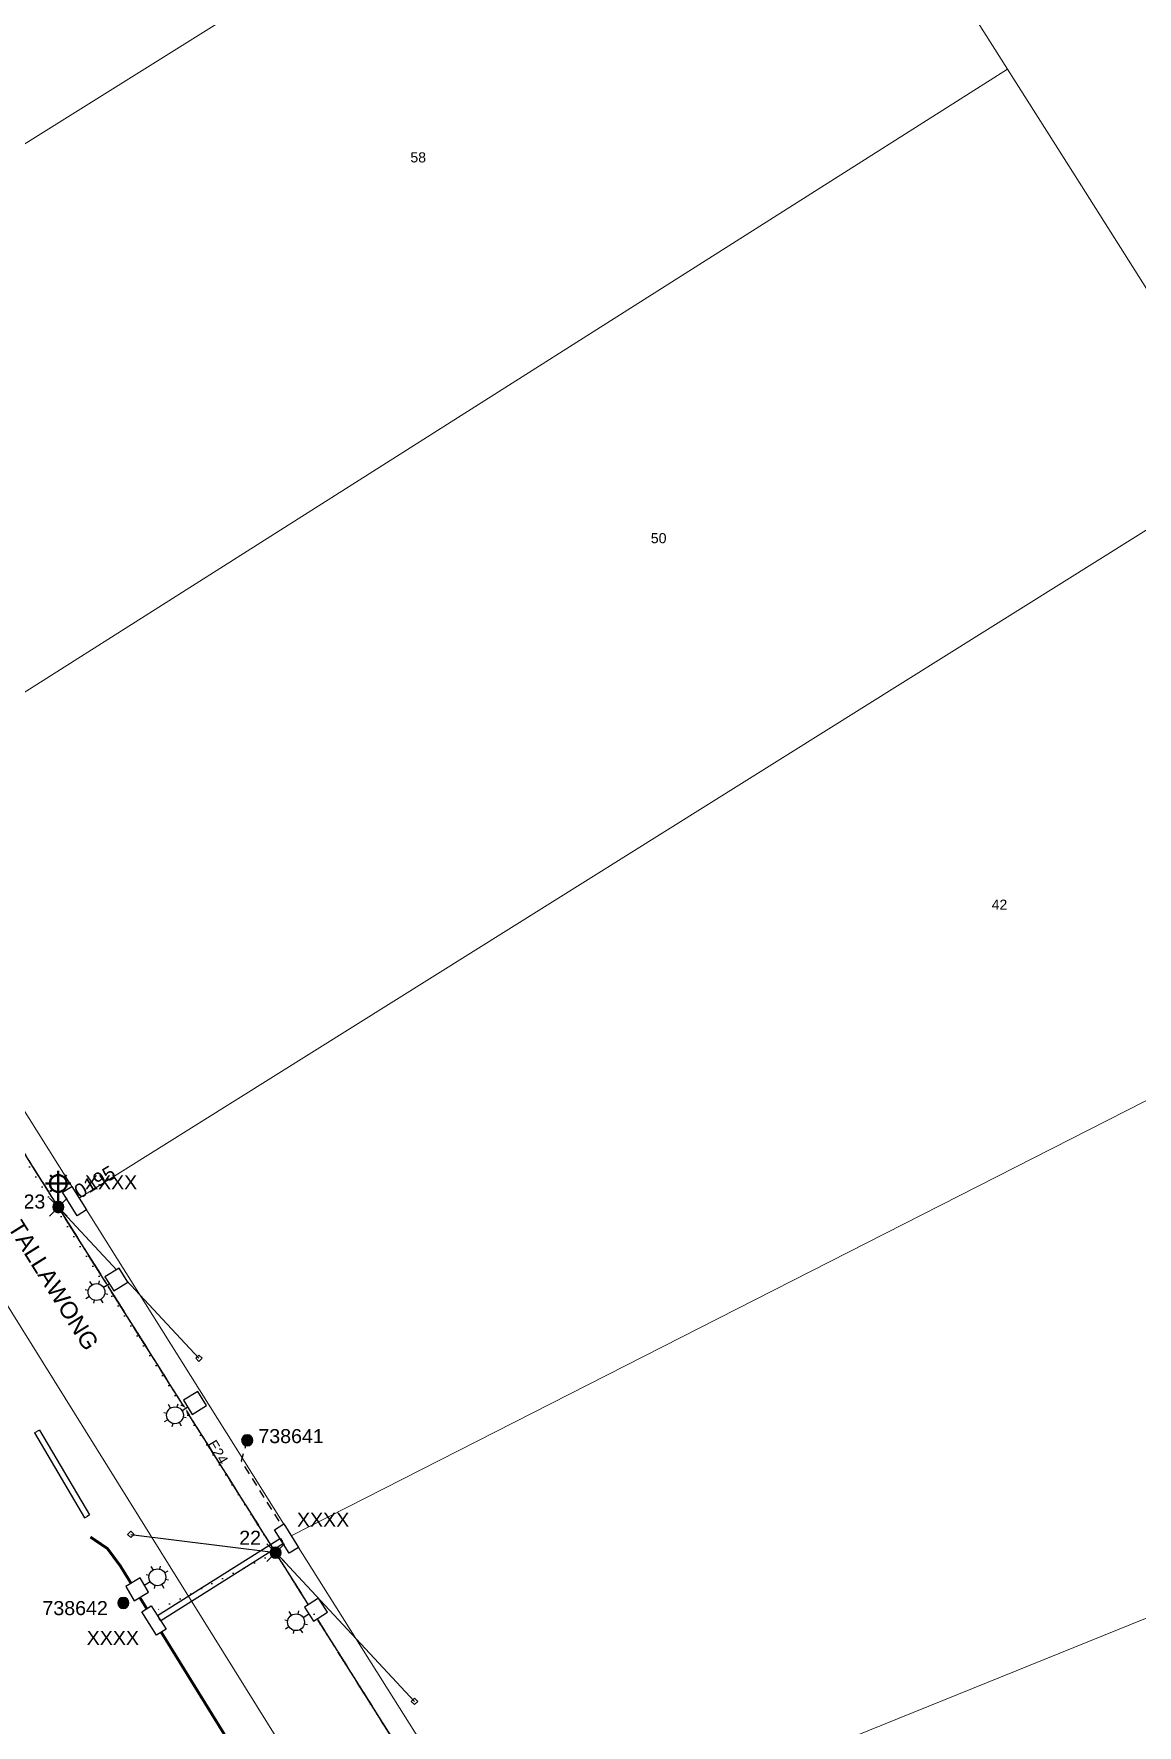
# Model space of a CAD drawing. Header units: metres. Extents: x 303957 to 307239, y 6268736 to 6272503.
# Drawn here: x 305377.9 to 305574.5, y 6270010.6 to 6270312.1 of the extents above; entities that cross this region are included whole.
import ezdxf
from ezdxf.enums import TextEntityAlignment as Align

# ---------------------------------------------------------------- set-up
doc = ezdxf.new("R2010")
doc.units = ezdxf.units.M
for name, pattern in [('Cable Exist OH', [1, 1, 0]), ('Cable Remove', [2, 0, -2]), ('Dash', [5, 3, -2]), ('IE Trench LV', [6.5, 5, -1.5])]:
    doc.linetypes.add(name, pattern=pattern)
doc.layers.get('0').update_dxf_attribs({"color": 6})
doc.layers.add('Cadastre Land Parcels_SP_EXT', color=9, linetype='Continuous', lineweight=5)
doc.layers.add('Cadastre Roads_SP_EXT', color=9, linetype='Continuous', lineweight=5)
for name, color, linetype in [('Duct_SP_NEW', 2, 'Continuous'), ('Equip_SP_SL_EXT', 7, 'Continuous'), ('Equip_SP_SL_NEW', 2, 'Continuous'), ('Mains_HV_MOD', 3, 'Continuous'), ('Mains_LV_EXT', 7, 'Continuous'), ('Mains_SL_MOD', 3, 'Continuous'), ('Notes', 7, 'Continuous'), ('Services_SP_EXT', 7, 'Continuous'), ('SupportsOH_SP_TR_HV_LV_SL_EXT', 7, 'Continuous'), ('SupportsUG_SP_LV_EXT', 7, 'Continuous'), ('SupportsUG_SP_LV_NEW', 2, 'Continuous'), ('SupportsUG_SP_LV_SL_NEW', 2, 'Continuous'), ('Trench_SP_NEW', 2, 'Continuous')]:
    doc.layers.add(name, color=color, linetype=linetype)
doc.styles.add('iecARIAL', font='arial.ttf', dxfattribs={"height": 2})
doc.styles.add('POLE_LABEL', font='arial.ttf')
doc.styles.add('SL_LABEL', font='arial.ttf')
doc.styles.get("Standard").update_dxf_attribs({"font": 'arial.ttf'})

# ---------------------------------------------------------------- blocks, each defined once
blk = doc.blocks.new('SL_LANTERN_EXT')
at = {"lineweight": 40}
for p, q in [((0, 1.97), (0, 6.47)), ((-2.25, 4.22), (2.25, 4.22)), ((-1.46, 5.68), (-1.06, 5.28)), ((-1.46, 2.76), (-1.06, 3.16)), ((1.46, 5.68), (1.06, 5.28)), ((1.46, 2.76), (1.06, 3.16)), ((0, 0), (0, 2.72))]:
    blk.add_line(p, q, dxfattribs=at)
blk.add_circle((0, 4.22), 1.5, dxfattribs=at)
at = {"style": 'iecARIAL', "flags": 8}
blk.add_attdef('ASSET_NUM', (1.5, 1.5), '', height=2.5, dxfattribs=at)
for tag, p, height, flags in [('OPERATING_VOLTAGE', (0.98, -1.65), 0.2, 9), ('ORIENTATION', (0.98, -1.85), 0.2, 9), ('OWNED_BY', (0.98, -2.05), 0.2, 9), ('STATE', (0.98, -2.25), 0.2, 9), ('CONSTRUCTED_VOLTAGE', (0.98, -0.65), 0.2, 9), ('CONTROL_TYPE', (0.98, -0.85), 0.2, 9), ('LANTERN_PURPOSE', (0.98, -1.05), 0.2, 9), ('LANTERN_TYPE', (0.98, -1.25), 0.2, 9), ('NO_PHASES', (0.98, -1.45), 0.2, 9), ('USAGE', (0.98, -2.45), 0.2, 9), ('CEXIST', (0.98, -2.65), 0.2, 9), ('CNEW', (0.98, -2.85), 0.2, 9), ('CNUMBER', (0.98, -3.05), 0.2, 9), ('LNUMBER', (2.18, -3.25), 2.5, 8), ('CREMOVE', (0.98, -3.25), 0.2, 9), ('CREPLACE', (0.98, -3.45), 0.2, 9), ('LKINGHEIGHT', (0.98, -3.65), 0.2, 9), ('LBRACKET', (0.98, -3.85), 0.2, 9), ('LBRACKETVOCAB', (0.98, -4.05), 0.2, 9), ('LCATEGORY', (0.98, -4.25), 0.2, 9), ('LCHARGE1', (0.98, -4.45), 0.2, 9), ('LCHARGE1PERCENT', (0.98, -4.65), 0.2, 9), ('LCHARGE2', (0.98, -4.85), 0.2, 9), ('LCHARGE2PERCENT', (0.98, -5.05), 0.2, 9), ('LCHARGE3', (0.98, -5.25), 0.2, 9), ('LCHARGE3PERCENT', (0.98, -5.45), 0.2, 9), ('LEXIST', (0.98, -5.65), 0.2, 9), ('LLAMP', (0.98, -5.85), 0.2, 9), ('LLAMPVOCAB', (0.98, -6.05), 0.2, 9), ('LMAST', (0.98, -6.25), 0.2, 9), ('LMASTVOCAB', (0.98, -6.45), 0.2, 9), ('LNEW', (0.98, -6.65), 0.2, 9), ('LANTNUMBER', (0.98, -6.85), 0.2, 9), ('LOUTREACH', (0.98, -7.25), 0.2, 9), ('LOUTREACHVOCAB', (0.98, -7.45), 0.2, 9), ('LRATECODE', (0.98, -7.65), 0.2, 9), ('LREMOVE', (0.98, -7.85), 0.2, 9), ('LREPLACE', (0.98, -8.05), 0.2, 9), ('LTYPE', (0.98, -8.25), 0.2, 9), ('LTYPEVOCAB', (0.98, -8.45), 0.2, 9), ('LEGEND', (0.98, -8.65), 0.2, 9), ('LOCATION', (0.98, -8.85), 0.2, 9), ('NOTES', (0.98, -9.05), 0.2, 9), ('STREETNAME', (0.98, -9.25), 0.2, 9), ('SUBURB', (0.98, -9.45), 0.2, 1)]:
    blk.add_attdef(tag, p, '', height=height, dxfattribs=dict(flags=flags))
blk = doc.blocks.new('CCP_EXT')
blk.add_wipeout([(0, 0.57), (0.57, 0), (0, -0.57), (-0.57, 0)])
blk.add_lwpolyline([(-0.57, 0), (0, 0.57), (0.57, 0), (0, -0.57), (-0.57, 0)])
at = {"flags": 1}
blk.add_attdef('Z', (0, 0), '', height=0.2, dxfattribs=at)
at = {"flags": 9}
for tag, p in [('CCP_TYPE', (0, 0)), ('CONSTRUCTED_VOLTAGE', (0, -0.2)), ('OPERATING_VOLTAGE', (0, -0.6)), ('ORIENTATION', (0, -0.8)), ('OWNED_BY', (0, -1)), ('STATE', (0, -1.8)), ('NO_PHASES', (0, -0.4)), ('USAGE', (0, -1.2)), ('LEGEND', (0, -1.4)), ('LIFE_SUPPORT', (0, -1.6)), ('NOTES', (0, -2))]:
    blk.add_attdef(tag, text='', height=0.2, dxfattribs=at).set_placement(p, align=Align.MIDDLE_LEFT)
blk = doc.blocks.new('POLE_EXT')
blk.add_hatch(color=256).paths.add_polyline_path([(-1, 0, 1), (1, 0, 1)])
blk.add_lwpolyline([(-1, 0, 1), (1, 0, 1)], format="xyb", close=True)
for tag, height, flags, p in [('pNumber', 2.5, 8, (-17.84, 2.07)), ('OWNED_BY', 0.2, 9, (1.35, -0.4)), ('SPECIAL_USE', 0.2, 9, (1.35, -0.8)), ('STATE', 0.2, 9, (1.35, -1)), ('cLV', 0.2, 9, (1.35, -1.4)), ('hDepth', 0.2, 9, (1.35, -1.6)), ('hDia', 0.2, 9, (1.35, -1.8)), ('cHV', 0.2, 9, (1.35, -2)), ('PARENT', 0.2, 9, (1.35, -0.6)), ('USAGE', 0.2, 9, (1.35, -1.2)), ('LBRACKET', 0.2, 9, (1.35, -2.2)), ('LExisting', 0.2, 9, (1.35, -2.4)), ('LANTNUMBER', 0.2, 9, (1.35, -2.6)), ('LOther', 0.2, 9, (1.35, -2.8)), ('LRemove', 0.2, 9, (1.35, -3)), ('cLinedev', 0.2, 9, (1.35, -3.4)), ('pExisting', 0.2, 9, (1.35, -3.8)), ('pFooting', 0.2, 9, (1.35, -4.4)), ('pNew', 0.2, 9, (1.35, -4.6)), ('pRelocate', 0.2, 9, (1.35, -5)), ('pRemove', 0.2, 9, (1.35, -5.2)), ('pReplace', 0.2, 9, (1.35, -5.4)), ('pStay', 0.2, 9, (1.35, -5.6)), ('pType', 0.2, 9, (1.35, -5.8)), ('cspan', 0.2, 9, (1.35, -6)), ('LEGEND', 0.2, 9, (1.35, -3.2)), ('LOCATION', 0.2, 9, (1.35, -3.6)), ('PFNUMBER', 0.2, 9, (1.35, -4)), ('NEWPFNUMBER', 0.2, 9, (1.35, -4.2)), ('STREETNAME', 0.2, 9, (1.35, -6.2)), ('SUBURB', 0.2, 9, (1.35, -6.4)), ('OPERATED_BY', 0.2, 9, (1.36, -7.01)), ('NOTES', 0.2, 9, (1.35, -6.6)), ('MAINTAINED_BY', 0.2, 9, (1.36, -6.81))]:
    blk.add_attdef(tag, text='', height=height, dxfattribs=dict(flags=flags)).set_placement(p, align=Align.MIDDLE_LEFT)
at = {"style": 'POLE_LABEL'}
for tag, height, flags, p in [('ASSET_NUM', 2.5, 8, (2, 2)), ('STRUCTURE_PLANT_NUMBER', 0.2, 9, (1.35, 0.03)), ('STREET_CODE', 0.2, 9, (1.35, -0.2))]:
    blk.add_attdef(tag, text='', height=height, dxfattribs=dict(at, flags=flags)).set_placement(p, align=Align.MIDDLE_LEFT)
at = {"flags": 1}
blk.add_attdef('Z', (1.35, -7.33), '', height=0.2, dxfattribs=at)
blk = doc.blocks.new('COLUMN_NEW')
blk.add_wipeout([(-1.485, -1.485), (1.485, -1.485), (1.485, 1.485), (-1.485, 1.485)])
at = {"lineweight": -3}
blk.add_lwpolyline([(-1.485, -1.485), (1.485, -1.485), (1.485, 1.485), (-1.485, 1.485)], close=True, dxfattribs=at)
for tag, height, flags, p in [('ASSET_NUM', 2.5, 8, (2, 2)), ('STREET_CODE', 0.2, 9, (1.5, 0)), ('Z', 0.2, 1, (1.5, -2.8)), ('OWNED_BY', 0.2, 9, (1.5, -0.4)), ('OPERATED_BY', 0.2, 9, (1.5, -0.6)), ('STATE', 0.2, 9, (1.5, -1)), ('SUBURB', 0.2, 9, (1.5, -1.8)), ('STREETNAME', 0.2, 9, (1.5, -2)), ('COLUMN_TYPE', 0.2, 9, (1.5, -0.2)), ('USAGE', 0.2, 9, (1.5, -1.2)), ('MAINTAINED_BY', 0.2, 9, (1.5, -0.8)), ('LEGEND', 0.2, 9, (1.5, -1.4)), ('PARENT', 0.2, 9, (1.5, -1.6)), ('LOCATION', 0.2, 9, (1.5, -2.2)), ('NOTES', 0.2, 9, (1.5, -2.4)), ('LABEL_ALIGNMENT', 0.2, 9, (1.5, -2.6))]:
    blk.add_attdef(tag, text='', height=height, dxfattribs=dict(flags=flags)).set_placement(p, align=Align.MIDDLE_LEFT)
at = {"style": 'POLE_LABEL', "flags": 9}
blk.add_attdef('STRUCTURE_PLANT_NUMBER', text='', height=0.2, dxfattribs=at).set_placement((1.5, 0.242), align=Align.MIDDLE_LEFT)
blk = doc.blocks.new('*U44')
for tag, height, flags, p in [('OPERATING_VOLTAGE', 0.2, 9, (0, -1.4)), ('ORIENTATION', 0.2, 9, (0, -1.6)), ('OWNED_BY', 0.2, 9, (0, -1.8)), ('STATE', 0.2, 9, (0, -2)), ('CEXIST', 0.2, 9, (0, -2.4)), ('CNEW', 0.2, 9, (0, -2.6)), ('CNUMBER', 0.2, 9, (0, -2.8)), ('CREMOVE', 0.2, 9, (0, -3)), ('USAGE', 0.2, 9, (0, -2.2)), ('LNUMBER', 2.5, 8, (1.2, -2.8)), ('CREPLACE', 0.2, 9, (0, -3.2)), ('LKINGHEIGHT', 0.2, 9, (0, -3.4)), ('LBRACKET', 0.2, 9, (0, -3.6)), ('LBRACKETVOCAB', 0.2, 9, (0, -3.8)), ('LCATEGORY', 0.2, 9, (0, -4)), ('LCHARGE1', 0.2, 9, (0, -4.2)), ('LCHARGE1PERCENT', 0.2, 9, (0, -4.4)), ('LCHARGE2', 0.2, 9, (0, -4.6)), ('LCHARGE2PERCENT', 0.2, 9, (0, -4.8)), ('LCHARGE3', 0.2, 9, (0, -5)), ('LCHARGE3PERCENT', 0.2, 9, (0, -5.2)), ('LEXIST', 0.2, 9, (0, -5.4)), ('LLAMP', 0.2, 9, (0, -5.6)), ('LLAMPVOCAB', 0.2, 9, (0, -5.8)), ('LMAST', 0.2, 9, (0, -6)), ('SUBURB', 0.2, 9, (0, -8.6)), ('STREETNAME', 0.2, 9, (0, -8.8)), ('LMASTVOCAB', 0.2, 9, (0, -6.2)), ('LNEW', 0.2, 9, (0, -6.4)), ('LANTNUMBER', 0.2, 9, (0, -6.6)), ('LOUTREACH', 0.2, 9, (0, -7)), ('LOUTREACHVOCAB', 0.2, 9, (0, -7.2)), ('LRATECODE', 0.2, 9, (0, -7.4)), ('LREMOVE', 0.2, 9, (0, -7.6)), ('LREPLACE', 0.2, 9, (0, -7.8)), ('LTYPE', 0.2, 9, (0, -8)), ('LTYPEVOCAB', 0.2, 9, (0, -8.2)), ('LEGEND', 0.2, 9, (0, -8.4)), ('LOCATION', 0.2, 9, (0, -9)), ('NOTES', 0.2, 9, (0, -9.2)), ('MAINTAINED_BY', 0.2, 9, (0, -9.86))]:
    blk.add_attdef(tag, text='', height=height, dxfattribs=dict(flags=flags)).set_placement(p, align=Align.MIDDLE_LEFT)
at = {"flags": 9}
blk.add_attdef('OPERATED_BY', (0, -9.61), '', height=0.2, dxfattribs=at)
blk.add_wipeout([(0, 4.97), (1.46, 4.18), (2.25, 2.72), (1.46, 1.26), (0, 0.36), (-1.46, 1.26), (-2.25, 2.72), (-1.46, 4.18)])
for p, q in [((-1.46, 4.18), (-1.06, 3.78)), ((0, 4.22), (0, 4.97)), ((1.46, 4.18), (1.06, 3.78)), ((-2.25, 2.72), (-1.5, 2.72)), ((-1.46, 1.26), (-1.06, 1.66)), ((0, 0), (0, 1.22)), ((0, 0), (0, 0)), ((1.46, 1.26), (1.06, 1.66)), ((1.5, 2.72), (2.25, 2.72))]:
    blk.add_line(p, q)
blk.add_circle((0, 2.72), 1.5)
at = {"style": 'SL_LABEL'}
for tag, height, flags, p in [('ASSET_NUM', 2.5, 8, (2, 2)), ('STREET_CODE', 0.2, 9, (0, -0.2))]:
    blk.add_attdef(tag, text='', height=height, dxfattribs=dict(at, flags=flags)).set_placement(p, align=Align.MIDDLE_LEFT)
at = {"flags": 1}
blk.add_attdef('Z', (0, 0), '', height=0.2, dxfattribs=at)
at = {"flags": 9}
for tag, p in [('CONSTRUCTED_VOLTAGE', (0, -0.4)), ('CONTROL_TYPE', (0, -0.6)), ('LANTERN_PURPOSE', (0, -0.8)), ('LANTERN_TYPE', (0, -1)), ('NO_PHASES', (0, -1.2))]:
    blk.add_attdef(tag, text='', height=0.2, dxfattribs=at).set_placement(p, align=Align.MIDDLE_LEFT)
blk = doc.blocks.new('PILLAR_NEW')
blk.add_wipeout([(-2.47, 0.99), (2.47, 0.99), (2.47, -0.99), (-2.47, -0.99)])
at = {"lineweight": -3}
blk.add_lwpolyline([(-2.47, 0.99), (2.47, 0.99), (2.47, -0.99), (-2.47, -0.99)], close=True, dxfattribs=at)
for tag, height, flags, p in [('ASSET_NUM', 2.5, 8, (2, 4)), ('STREET_CODE', 0.2, 9, (1.5, 2)), ('OWNED_BY', 0.2, 9, (1.5, 1.8)), ('OPERATED_BY', 0.2, 9, (1.5, 1.6)), ('STATE', 0.2, 9, (1.5, 1.2)), ('SUPPORT_TYPE', 0.2, 9, (1.5, 1)), ('SUBURB', 0.2, 9, (1.5, 0.2)), ('STREETNAME', 0.2, 9, (1.5, 0)), ('MAINTAINED_BY', 0.2, 9, (1.5, 1.4)), ('USAGE', 0.2, 9, (1.5, 0.8)), ('LEGEND', 0.2, 9, (1.5, 0.6)), ('PARENT', 0.2, 9, (1.5, 0.4)), ('Z', 0.2, 1, (1.5, -0.6)), ('LOCATION', 0.2, 9, (1.5, -0.2)), ('NOTES', 0.2, 9, (1.5, -0.4))]:
    blk.add_attdef(tag, text='', height=height, dxfattribs=dict(flags=flags)).set_placement(p, align=Align.MIDDLE_LEFT)
blk = doc.blocks.new('POLE_DEL')
h = blk.add_hatch(color=256)
edge = h.paths.add_edge_path()
edge.add_arc((0, 0), 1, 180, 360)
edge.add_arc((0, 0), 1, 0, 180)
for p, q in [((-1.58, 1.58), (1.58, -1.58)), ((-1.58, -1.58), (1.58, 1.58))]:
    blk.add_line(p, q)
blk.add_lwpolyline([(-1, 0, 1), (1, 0, 1)], format="xyb", close=True)
for tag, height, flags, p in [('pNumber', 2.5, 8, (0, 2.07)), ('OWNED_BY', 0.2, 9, (0, -0.4)), ('SPECIAL_USE', 0.2, 9, (0, -0.6)), ('STATE', 0.2, 9, (0, -0.8)), ('cLV', 0.2, 9, (0, -1.2)), ('cHV', 0.2, 9, (0, -1.8)), ('USAGE', 0.2, 9, (0, -1)), ('hDepth', 0.2, 9, (0, -1.4)), ('hDia', 0.2, 9, (0, -1.6)), ('LBRACKET', 0.2, 9, (0, -2)), ('LExisting', 0.2, 9, (0, -2.2)), ('LANTNUMBER', 0.2, 9, (0, -2.4)), ('LOther', 0.2, 9, (0, -2.6)), ('LRemove', 0.2, 9, (0, -2.8)), ('LEGEND', 0.2, 9, (0, -3)), ('cLinedev', 0.2, 9, (0, -3.2)), ('cspan', 0.2, 9, (0, -5.6)), ('SUBURB', 0.2, 9, (0, -5.8)), ('STREETNAME', 0.2, 9, (0, -6)), ('pExisting', 0.2, 9, (0, -3.4)), ('PFNUMBER', 0.2, 9, (0, -3.6)), ('NEWPFNUMBER', 0.2, 9, (0, -3.8)), ('pFooting', 0.2, 9, (0, -4)), ('pNew', 0.2, 9, (0, -4.2)), ('pRelocate', 0.2, 9, (0, -4.6)), ('pRemove', 0.2, 9, (0, -4.8)), ('pReplace', 0.2, 9, (0, -5)), ('pStay', 0.2, 9, (0, -5.2)), ('pType', 0.2, 9, (0, -5.4)), ('LOCATION', 0.2, 9, (0, -6.2)), ('NOTES', 0.2, 9, (0, -6.4))]:
    blk.add_attdef(tag, text='', height=height, dxfattribs=dict(flags=flags)).set_placement(p, align=Align.MIDDLE_LEFT)
at = {"flags": 1}
blk.add_attdef('Z', (0, 0), '', height=0.2, dxfattribs=at)
at = {"style": 'POLE_LABEL', "flags": 9}
blk.add_attdef('STREET_CODE', text='', height=0.2, dxfattribs=at).set_placement((0, -0.2), align=Align.MIDDLE_LEFT)

msp = doc.modelspace()

# ---------------------------------------------------------------- linework, layer by layer
at = {"layer": 'Cadastre Land Parcels_SP_EXT', "linetype": 'Continuous'}
for points in [[(305298.36, 6270243.8), (305507.79, 6270374.81), (305486.53, 6270408.32), (305463.61, 6270444.58), (305254.9, 6270312.89), (305298.36, 6270243.8)], [(305524.7, 6270348.04), (305507.79, 6270374.81), (305298.36, 6270243.8), (305342.63, 6270173.44), (305551.43, 6270305.83), (305524.7, 6270348.04)], [(305563.49, 6270286.78), (305551.43, 6270305.83), (305342.63, 6270173.44), (305385.96, 6270104.54), (305595.68, 6270235.89), (305563.49, 6270286.78)], [(305423.75, 6270044.37), (305645.43, 6270157.21), (305638.29, 6270168.56), (305602.41, 6270225.2), (305595.68, 6270235.89), (305385.96, 6270104.54), (305423.75, 6270044.37)], [(305678.44, 6270105.12), (305645.43, 6270157.21), (305423.75, 6270044.37), (305462.05, 6269983.48), (305695.56, 6270077.98), (305678.44, 6270105.12)], [(305158.26, 6269875.65), (305425.11, 6270002), (305369.98, 6270090.46), (305122.3, 6269934.89), (305154.1, 6269882.46), (305158.26, 6269875.65)]]:
    msp.add_lwpolyline(points, close=True, dxfattribs=at)
at = {"layer": 'Duct_SP_NEW'}
for p, q in [((305377.97, 6270062.68), (305378.41, 6270062.94)), ((305377.97, 6270062.68), (305386.91, 6270047.55)), ((305378.86, 6270063.21), (305378.41, 6270062.94)), ((305378.86, 6270063.21), (305387.81, 6270048.08)), ((305386.91, 6270047.55), (305387.36, 6270047.82)), ((305387.81, 6270048.08), (305387.36, 6270047.82))]:
    msp.add_line(p, q, dxfattribs=at)
at = {"layer": 'Mains_LV_EXT', "linetype": 'Cable Exist OH'}
msp.add_lwpolyline([(305382.22, 6270102.94), (305338.9, 6270171.9)], dxfattribs=at)
at = {"layer": 'Notes', "linetype": 'Dash', "ltscale": 0.5, "flags": 128}
msp.add_lwpolyline([(305415.89, 6270061.37), (305414.83, 6270057.65), (305422.01, 6270046.2)], dxfattribs=at)
at = {"layer": 'Trench_SP_NEW', "linetype": 'IE Trench LV', "const_width": 0.5, "flags": 128}
msp.add_lwpolyline([(305387.94, 6270044.13), (305390.97, 6270042.09), (305393.26, 6270039.01), (305399.59, 6270028.76), (305415.41, 6270003.15), (305425.99, 6269986.83), (305434.22, 6269974.78), (305444.34, 6269960.91), (305447.53, 6269956.09), (305454.14, 6269947.16), (305457.67, 6269942.81), (305504.41, 6269890.79), (305515.36, 6269879.85), (305519.45, 6269873.97), (305528.88, 6269867.51), (305531.58, 6269865.14), (305537.12, 6269859.73), (305543.86, 6269853.16), (305547.29, 6269849.58)], dxfattribs=at)

# ---------------------------------------------------------------- block references
at = {"layer": 'Equip_SP_SL_EXT'}
ref = msp.add_blockref('SL_LANTERN_EXT', (305382.22, 6270102.94), dxfattribs=at)
ref.add_attrib('ASSET_NUM', '10195', dxfattribs={"layer": '0', "height": 2.5, "rotation": 30.9609, "style": 'iecARIAL'}).set_placement((305383.72, 6270104.44), align=Align.MIDDLE_LEFT)
at = {"layer": 'SupportsOH_SP_TR_HV_LV_SL_EXT'}
ref = msp.add_blockref('POLE_EXT', (305415.89, 6270061.37), dxfattribs=at)
ref.add_attrib('ASSET_NUM', '738641', dxfattribs={"layer": '0', "height": 2.5, "style": 'POLE_LABEL'}).set_placement((305417.89, 6270062.12), align=Align.MIDDLE_LEFT)
ref = msp.add_blockref('POLE_EXT', (305393.81, 6270032.38), dxfattribs=at)
ref.add_attrib('ASSET_NUM', '738642', dxfattribs={"layer": '0', "height": 2.5, "style": 'POLE_LABEL'}).set_placement((305391.05, 6270031.46), align=Align.MIDDLE_RIGHT)

# ---------------------------------------------------------------- texts
at = {"layer": 'Cadastre Land Parcels_SP_EXT', "linetype": 'Continuous'}
for s, p in [('58', (305444.98, 6270289.18)), ('50', (305487.84, 6270221.3)), ('42', (305548.59, 6270155.96))]:
    msp.add_text(s, height=1.8, dxfattribs=at).set_placement(p)
at = {"layer": 'Cadastre Roads_SP_EXT'}
msp.add_text('TALLAWONG', height=3, rotation=302.0545, dxfattribs=at).set_placement((305373.11, 6270099.37))
at = {"layer": 'Mains_LV_EXT'}
msp.add_text('E24', height=1.8, rotation=301.0282, dxfattribs=at).set_placement((305408.76, 6270060.73))

# ---------------------------------------------------------------- next in the draw order: block references
at = {"layer": 'Services_SP_EXT'}
for p in [(305407.29, 6270076), (305395.15, 6270044.59), (305445.72, 6270014.83)]:
    msp.add_blockref('CCP_EXT', p, dxfattribs=at)

# ---------------------------------------------------------------- next in the draw order: linework, layer by layer
at = {"layer": 'Mains_HV_MOD', "linetype": 'Cable Exist OH'}
msp.add_lwpolyline([(305497.04, 6269925.13), (305463.04, 6269974.41), (305420.97, 6270041.35), (305338.88, 6270171.9)], dxfattribs=at)
at = {"layer": 'Mains_LV_EXT', "linetype": 'Cable Exist OH'}
for points in [[(305420.97, 6270041.35), (305382.22, 6270102.94)], [(305463.04, 6269974.41), (305420.97, 6270041.35)]]:
    msp.add_lwpolyline(points, dxfattribs=at)
at = {"layer": 'Mains_SL_MOD', "linetype": 'Cable Exist OH'}
msp.add_lwpolyline([(305382.22, 6270102.94), (305435.33, 6270018.46), (305463.04, 6269974.41)], dxfattribs=at)
at = {"layer": 'Services_SP_EXT'}
for points in [[(305407.29, 6270076), (305382.22, 6270102.94)], [(305395.15, 6270044.59), (305420.97, 6270041.35)], [(305445.72, 6270014.83), (305420.97, 6270041.35)]]:
    msp.add_lwpolyline(points, dxfattribs=at)

# ---------------------------------------------------------------- next in the draw order: block references
at = {"layer": 'Equip_SP_SL_NEW', "rotation": 300.6968852134435}
msp.add_blockref('*U44', (305397.55, 6270035.57), dxfattribs=at)
at = {"layer": 'SupportsUG_SP_LV_SL_NEW'}
for p, rotation in [((305392.59, 6270090.04), 122.1044208578895), ((305406.6, 6270068.04), 121.5819744951848), ((305428.16, 6270031.2), 122.4791379281274)]:
    msp.add_blockref('COLUMN_NEW', p, dxfattribs=dict(at, rotation=rotation))

# ---------------------------------------------------------------- next in the draw order: block references
at = {"layer": 'Equip_SP_SL_NEW'}
for p, rotation in [((305391.34, 6270089.25), 122.1044208578895), ((305405.34, 6270067.26), 121.5819744951848), ((305426.9, 6270030.4), 122.4791379281274)]:
    msp.add_blockref('*U44', p, dxfattribs=dict(at, rotation=rotation))
at = {"layer": 'SupportsUG_SP_LV_SL_NEW', "rotation": 300.6968852134435}
msp.add_blockref('COLUMN_NEW', (305396.27, 6270034.81), dxfattribs=at)

# ---------------------------------------------------------------- next in the draw order: linework, layer by layer
at = {"layer": 'Cadastre Roads_SP_EXT', "linetype": 'Continuous'}
msp.add_lwpolyline([(305218.53, 6270333.3), (305260.97, 6270265.28), (305297.74, 6270206.29), (305335.09, 6270146.39), (305369.98, 6270090.46), (305425.11, 6270002), (305477.47, 6269918.07), (305553.96, 6269676.59), (305564.68, 6269680.15), (305572.5, 6269682.74), (305498.47, 6269925.58), (305462.05, 6269983.48), (305423.75, 6270044.37), (305385.96, 6270104.54), (305342.63, 6270173.44), (305298.36, 6270243.8), (305254.9, 6270312.89)], dxfattribs=at)
at = {"layer": 'Notes', "color": 3, "linetype": 'Cable Remove', "flags": 128}
msp.add_lwpolyline([(305497.04, 6269925.13), (305463.04, 6269974.41), (305420.96, 6270041.34), (305338.03, 6270171.37)], dxfattribs=at)

# ---------------------------------------------------------------- next in the draw order: block references
at = {"layer": 'SupportsUG_SP_LV_NEW'}
ref = msp.add_blockref('PILLAR_NEW', (305385.12, 6270104.02), dxfattribs=dict(at, rotation=302.170300782874))
ref.add_attrib('ASSET_NUM', 'XXXX', dxfattribs={"layer": '0', "height": 2.5}).set_placement((305386.97, 6270107.37), align=Align.MIDDLE_LEFT)
ref = msp.add_blockref('PILLAR_NEW', (305422.91, 6270043.85), dxfattribs=dict(at, rotation=302.170300782874))
ref.add_attrib('ASSET_NUM', 'XXXX', dxfattribs={"layer": '0', "height": 2.5}).set_placement((305424.77, 6270047.2), align=Align.MIDDLE_LEFT)
ref = msp.add_blockref('PILLAR_NEW', (305399.27, 6270029.26), dxfattribs=dict(at, rotation=302.170300782874))
ref.add_attrib('ASSET_NUM', 'XXXX', dxfattribs={"layer": '0', "height": 2.5}).set_placement((305387.29, 6270026.15), align=Align.MIDDLE_LEFT)

# ---------------------------------------------------------------- next in the draw order: linework, layer by layer
at = {"layer": 'Duct_SP_NEW'}
for p, q in [((305421.83, 6270043.84), (305399.93, 6270030.06)), ((305421.83, 6270043.84), (305422.1, 6270043.4)), ((305422.38, 6270042.96), (305400.48, 6270029.18)), ((305422.38, 6270042.96), (305422.1, 6270043.4)), ((305399.93, 6270030.06), (305400.21, 6270029.62)), ((305400.48, 6270029.18), (305400.21, 6270029.62))]:
    msp.add_line(p, q, dxfattribs=at)
at = {"layer": 'Notes', "color": 3, "linetype": 'Cable Remove', "flags": 128}
msp.add_lwpolyline([(305420.96, 6270041.34), (305399.4, 6270030.91)], dxfattribs=at)

# ---------------------------------------------------------------- next in the draw order: block references
at = {"layer": 'SupportsUG_SP_LV_EXT'}
ref = msp.add_blockref('POLE_DEL', (305382.22, 6270102.94), dxfattribs=at)
ref.add_attrib('pNumber', '23', dxfattribs={"height": 2.5}).set_placement((305376.02, 6270103.94), align=Align.MIDDLE_LEFT)
ref = msp.add_blockref('POLE_DEL', (305420.96, 6270041.34), dxfattribs=at)
ref.add_attrib('pNumber', '22', dxfattribs={"height": 2.5}).set_placement((305414.47, 6270044), align=Align.MIDDLE_LEFT)

doc.saveas('drawing.dxf')
